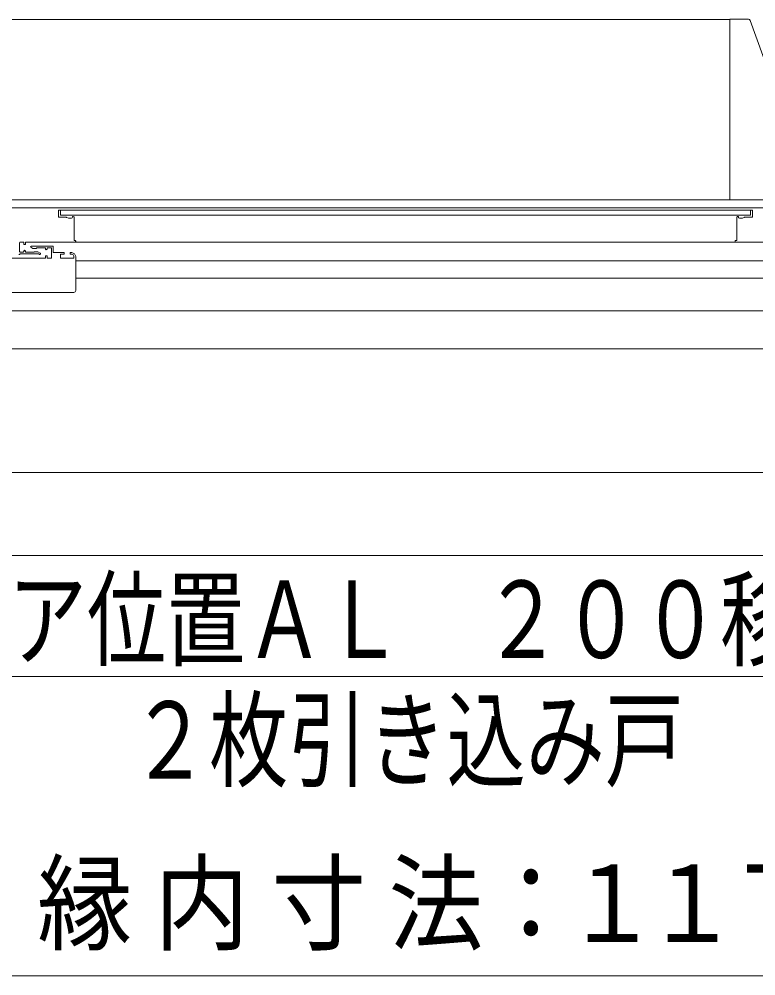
# Model space of a CAD drawing. Units: millimetres on the paper. Extents: x -305 to 305, y -152 to 152.
# Drawn here: x -96.96 to -78.67, y -102.25 to -78.49 of the extents above; entities that cross this region are included whole.
import ezdxf
from ezdxf.enums import TextEntityAlignment as Align

# ---------------------------------------------------------------- set-up
doc = ezdxf.new("R2010")
doc.units = ezdxf.units.MM
doc.layers.add('0-1_VIEW0001', color=7, linetype='Continuous', lineweight=9)
doc.styles.add('ＭＳ ゴシック', font='')
doc.styles.get('ＭＳ ゴシック').set_extended_font_data('MS Gothic')

msp = doc.modelspace()

# ---------------------------------------------------------------- linework, layer by layer
at = {"layer": '0-1_VIEW0001', "color": 5}
for p, q in [((-114.758, -78.502), (-79.319, -78.502)), ((-114.513, -82.977), (-78.319, -82.977))]:
    msp.add_line(p, q, dxfattribs=at)
at = {"layer": '0-1_VIEW0001'}
for p, q in [((-78.854, -78.492), (-79.319, -78.492)), ((-79.319, -80.203), (-79.319, -78.492)), ((-78.325, -79.876), (-78.807, -78.525)), ((-79.319, -82.949), (-79.319, -80.205)), ((-79.319, -82.977), (-79.319, -82.949)), ((-77.434, -83.177), (-97.509, -83.177)), ((-95.989, -83.242), (-95.989, -83.402)), ((-95.979, -83.232), (-78.764, -83.232)), ((-95.939, -83.232), (-95.939, -83.357)), ((-78.804, -83.357), (-95.939, -83.357)), ((-78.804, -83.357), (-78.804, -83.232)), ((-78.754, -83.242), (-78.754, -83.402)), ((-95.979, -83.412), (-95.799, -83.412)), ((-95.78, -83.415), (-95.742, -83.431)), ((-95.736, -83.432), (-95.664, -83.432)), ((-95.639, -83.407), (-95.639, -83.402)), ((-95.629, -83.392), (-95.628, -83.392)), ((-95.621, -83.394), (-95.606, -83.403)), ((-95.599, -83.415), (-95.599, -83.982)), ((-95.599, -83.427), (-95.599, -83.452)), ((-79.144, -83.415), (-79.144, -83.982)), ((-79.123, -83.394), (-79.137, -83.402)), ((-79.114, -83.392), (-79.115, -83.392)), ((-79.104, -83.407), (-79.104, -83.402)), ((-79.007, -83.432), (-79.079, -83.432)), ((-78.963, -83.415), (-79.001, -83.431)), ((-78.764, -83.412), (-78.944, -83.412)), ((-96.954, -84.042), (-96.954, -84.262)), ((-96.859, -84.027), (-96.939, -84.027)), ((-96.849, -84.077), (-96.849, -84.037)), ((-96.819, -84.087), (-96.839, -84.087)), ((-77.225, -84.027), (-96.809, -84.027)), ((-96.809, -84.037), (-96.809, -84.077)), ((-95.589, -83.992), (-95.569, -83.992)), ((-95.559, -84.002), (-95.559, -84.012)), ((-79.184, -84.002), (-79.184, -84.012)), ((-79.154, -83.992), (-79.174, -83.992)), ((-96.939, -84.277), (-96.864, -84.277)), ((-96.483, -84.317), (-96.935, -84.317)), ((-96.849, -84.262), (-96.849, -84.252)), ((-96.809, -84.252), (-96.809, -84.262)), ((-96.794, -84.277), (-96.599, -84.277)), ((-96.677, -84.155), (-96.625, -84.185)), ((-96.617, -84.187), (-96.544, -84.187)), ((-96.434, -84.313), (-96.434, -84.317)), ((-95.699, -84.292), (-95.699, -84.317)), ((-95.699, -84.297), (-95.699, -84.317)), ((-95.659, -84.287), (-95.689, -84.287)), ((-114.569, -84.427), (-96.309, -84.427)), ((-96.954, -84.332), (-96.974, -84.332)), ((-96.449, -84.332), (-96.464, -84.332)), ((-95.934, -84.427), (-95.934, -84.327)), ((-95.934, -84.402), (-95.934, -84.342)), ((-95.689, -84.327), (-95.659, -84.327)), ((-95.559, -85.227), (-95.559, -84.387)), ((-58.504, -84.492), (-95.559, -84.492)), ((-95.559, -84.664), (-95.559, -84.684)), ((-95.559, -84.922), (-58.604, -84.922)), ((-116.294, -85.277), (-95.609, -85.277)), ((-58.434, -85.737), (-114.714, -85.737)), ((-58.434, -86.677), (-113.539, -86.677)), ((-57.259, -89.747), (-117.734, -89.747)), ((-99.497, -91.81), (-75.497, -91.81)), ((-99.497, -94.81), (-75.497, -94.81)), ((-116.134, -102.246), (-58.839, -102.246))]:
    msp.add_line(p, q, dxfattribs=at)
for points in [[(-79.094, -78.492), (-79.095, -78.492), (-79.097, -78.492), (-79.098, -78.493)], [(-95.979, -83.232), (-95.986, -83.235), (-95.989, -83.242)], [(-95.989, -83.402), (-95.986, -83.409), (-95.979, -83.412)], [(-95.799, -83.412), (-95.789, -83.413), (-95.78, -83.415)], [(-95.742, -83.431), (-95.739, -83.432), (-95.736, -83.432)], [(-95.664, -83.432), (-95.646, -83.425), (-95.639, -83.407)], [(-95.639, -83.402), (-95.636, -83.395), (-95.629, -83.392)], [(-95.628, -83.392), (-95.624, -83.392), (-95.621, -83.394)], [(-95.606, -83.403), (-95.601, -83.408), (-95.599, -83.415)], [(-96.939, -84.027), (-96.95, -84.031), (-96.954, -84.042)], [(-96.849, -84.037), (-96.852, -84.03), (-96.859, -84.027)], [(-96.839, -84.087), (-96.846, -84.084), (-96.849, -84.077)], [(-96.809, -84.077), (-96.812, -84.084), (-96.819, -84.087)], [(-96.799, -84.027), (-96.806, -84.03), (-96.809, -84.037)], [(-95.599, -83.982), (-95.596, -83.989), (-95.589, -83.992)], [(-95.559, -84.012), (-95.563, -84.023), (-95.574, -84.027)], [(-95.569, -83.992), (-95.562, -83.995), (-95.559, -84.002)], [(-96.954, -84.262), (-96.95, -84.273), (-96.939, -84.277)], [(-96.944, -84.324), (-96.948, -84.33), (-96.954, -84.332)], [(-96.935, -84.317), (-96.941, -84.319), (-96.944, -84.324)], [(-96.864, -84.277), (-96.853, -84.273), (-96.849, -84.262)], [(-96.849, -84.252), (-96.829, -84.232), (-96.809, -84.252)], [(-96.809, -84.262), (-96.805, -84.273), (-96.794, -84.277)], [(-96.669, -84.127), (-96.684, -84.138), (-96.677, -84.155)], [(-95.934, -84.327), (-95.849, -84.327), (-95.849, -84.287), (-96.119, -84.287), (-96.119, -84.127), (-96.669, -84.127)], [(-96.625, -84.185), (-96.621, -84.186), (-96.617, -84.187)], [(-96.599, -84.277), (-96.593, -84.276), (-96.588, -84.272), (-96.583, -84.268), (-96.577, -84.267)], [(-96.577, -84.267), (-96.499, -84.267), (-96.442, -84.3)], [(-96.544, -84.187), (-96.537, -84.184), (-96.534, -84.177), (-96.531, -84.17), (-96.524, -84.167)], [(-96.524, -84.167), (-96.309, -84.167), (-96.309, -84.202)], [(-96.464, -84.332), (-96.47, -84.33), (-96.474, -84.324), (-96.477, -84.319), (-96.483, -84.317)], [(-96.434, -84.317), (-96.438, -84.328), (-96.449, -84.332)], [(-96.442, -84.3), (-96.436, -84.306), (-96.434, -84.313)], [(-96.269, -84.202), (-96.269, -84.167), (-96.164, -84.167), (-96.164, -84.427), (-96.269, -84.427), (-96.269, -84.367), (-96.309, -84.367), (-96.309, -84.427)], [(-96.309, -84.202), (-96.289, -84.222), (-96.269, -84.202)], [(-95.689, -84.287), (-95.696, -84.29), (-95.699, -84.297)], [(-95.699, -84.317), (-95.696, -84.324), (-95.689, -84.327)], [(-95.559, -84.387), (-95.588, -84.316), (-95.659, -84.287)], [(-95.609, -84.377), (-95.609, -84.427), (-95.934, -84.427)], [(-95.659, -84.327), (-95.624, -84.342), (-95.609, -84.377)], [(-95.609, -85.277), (-95.574, -85.262), (-95.559, -85.227)]]:
    msp.add_lwpolyline(points, dxfattribs=at)
for centre, radius, start, end in [((-78.854, -78.542), 0.05, 19.6538, 90), ((-78.764, -83.242), 0.01, 0, 90), ((-79.129, -83.415), 0.015, 120.9638, 180), ((-79.115, -83.407), 0.015, 90, 120.9638), ((-79.114, -83.402), 0.01, 0, 90), ((-79.079, -83.407), 0.025, 180, 270), ((-79.007, -83.417), 0.015, 270, 291.8014), ((-78.944, -83.462), 0.05, 90, 111.8014), ((-78.764, -83.402), 0.01, 270, 0), ((-79.174, -84.002), 0.01, 90, 180), ((-79.169, -84.012), 0.015, 180, 270), ((-79.154, -83.982), 0.01, 270, 0)]:
    msp.add_arc(centre, radius, start, end, dxfattribs=at)

# ---------------------------------------------------------------- texts
at = {"layer": '0-1_VIEW0001', "style": 'ＭＳ ゴシック'}
for s, width, p in [('ドア位置ＡＬ\u3000２００移動', 0.75, (-99.211, -94.929)), ('２枚引き込み戸', 0.75, (-94.211, -97.927)), ('縁', 0.9, (-96.517, -101.98)), ('内', 0.9, (-93.609, -101.98)), ('寸', 0.9, (-90.701, -101.98)), ('法：', 0.9, (-87.793, -101.98)), ('１', 0.9, (-83.431, -101.98)), ('１', 0.9, (-81.443, -101.98)), ('７', 0.9, (-79.455, -101.98))]:
    msp.add_text(s, height=1.921, dxfattribs=dict(at, width=width)).set_placement(p, align=Align.BOTTOM_LEFT)

doc.saveas('drawing.dxf')
